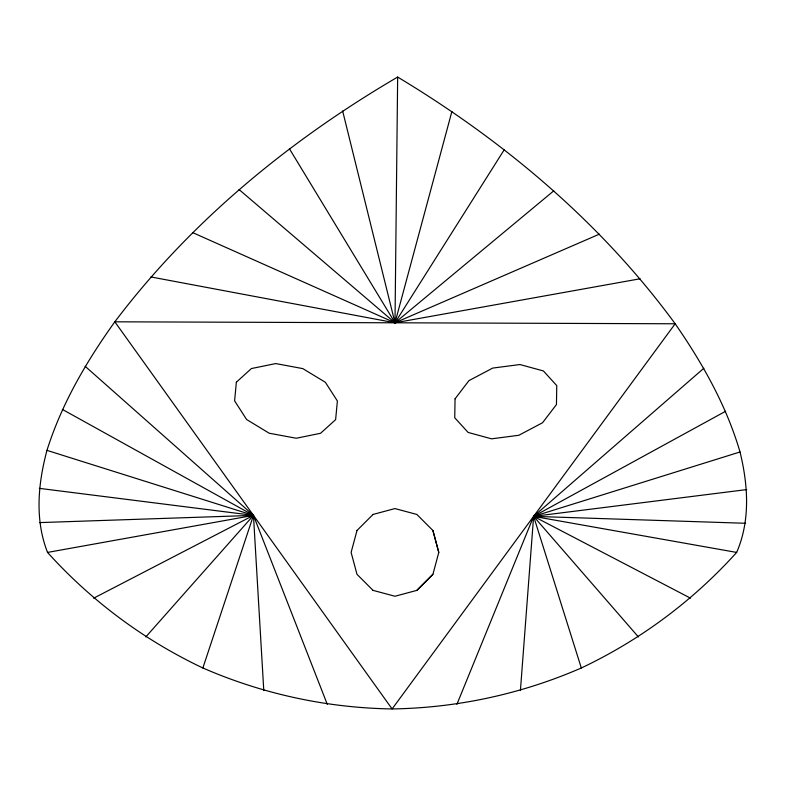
<?xml version="1.0" encoding="UTF-8"?>
<svg xmlns="http://www.w3.org/2000/svg" width="786" height="786" viewBox="0 0 786 786"><rect width="100%" height="100%" fill="white"/><g stroke="black" fill="none" stroke-linecap="round" stroke-linejoin="round"><path stroke-width="1.18" d="M150.892 276.947L394.994 322.791L397.657 77.057C504.258 141.195 601.428 223.047 675.164 323.773C702.537 363.309 726.451 405.596 740.009 451.979C748.115 485.05 750.502 520.489 736.659 552.42C693.016 600.828 640.236 640.099 581.316 667.982C521.56 694.009 457.265 707.921 392.096 708.943C326.927 707.921 262.632 694.009 202.867 667.982C143.956 640.099 91.176 600.828 47.533 552.42C34.663 519.566 38.033 483.744 46.963 450.368C61.642 403.749 86.509 361.373 114.825 321.808C190.615 221.495 289.494 140.321 397.657 77.057M520.411 690.58L533.625 516.363L703.873 368.231M192.58 232.568L394.994 322.791L451.901 111.474M357.001 530.501L351.116 552.401L356.991 574.32L373.045 590.374M373.036 590.365L394.965 596.25L416.875 590.374L432.919 574.33L438.785 552.42L432.919 530.501L416.855 514.447L394.936 508.571L373.026 514.447M202.867 667.982L253.456 515.38L85.114 366.256M456.902 704.335L533.625 516.363L725.635 411.255M239.072 189.554L394.994 322.791L504.288 149.654M145.774 636.974L253.456 515.38L62.34 409.398M356.982 530.491L373.045 514.466M416.865 590.365L432.899 574.32M289.425 148.76L394.994 322.791L553.776 190.831M93.642 598.195L253.456 515.38L327.29 704.335M342.647 111.013L394.994 322.791L599.345 234.169M581.316 667.982L533.625 516.363L740.009 451.979M47.533 552.42L253.456 515.38L263.782 690.58M394.994 322.791L640.079 278.784M638.419 636.974L533.625 516.363L746.7 489.58M39.487 522.602L253.456 515.38L46.963 450.368M690.55 598.195L533.625 516.363L745.58 523.28M39.3 488.352L253.456 515.38M533.625 516.363L736.659 552.42M432.899 530.491L438.775 552.401M455.055 398.826L454.75 417.788L468.112 432.428L491.555 438.834L518.809 435.287L542.556 422.74L556.449 404.544L556.753 385.592L543.391 370.943L519.939 364.537L492.694 368.084L468.937 380.64L455.055 398.826M236.37 382.183L234.601 400.84L246.617 419.518L269.176 433.214L296.243 438.244L320.57 433.283L335.622 419.645L337.381 400.978L325.375 382.301L302.816 368.614L275.748 363.574L251.422 368.546L236.37 382.183M675.164 323.773L392.096 708.943L114.825 321.808L675.164 323.773"/></g></svg>
